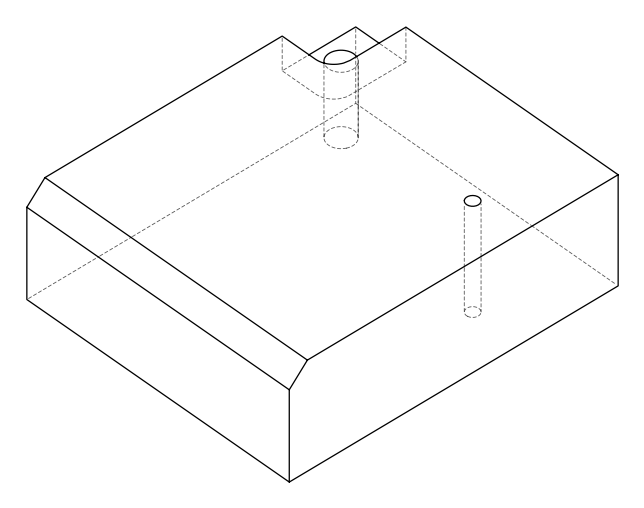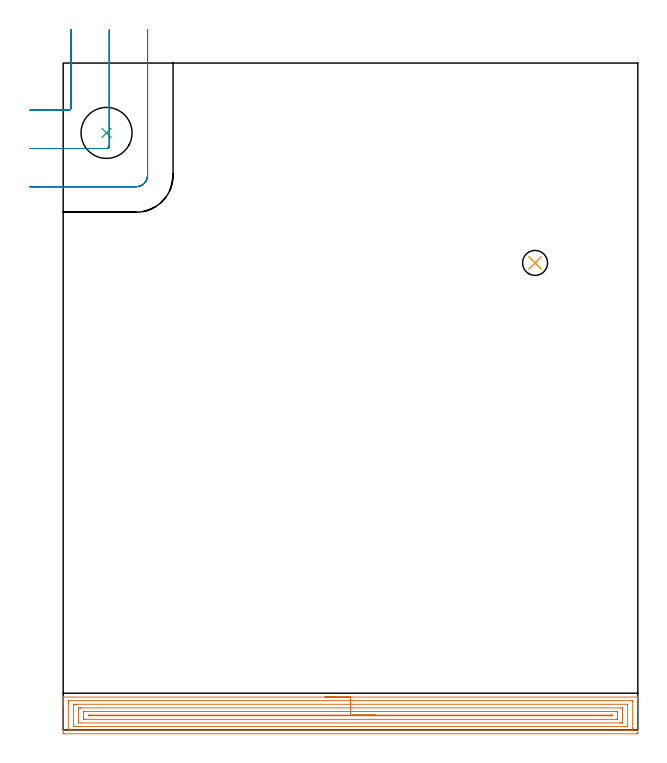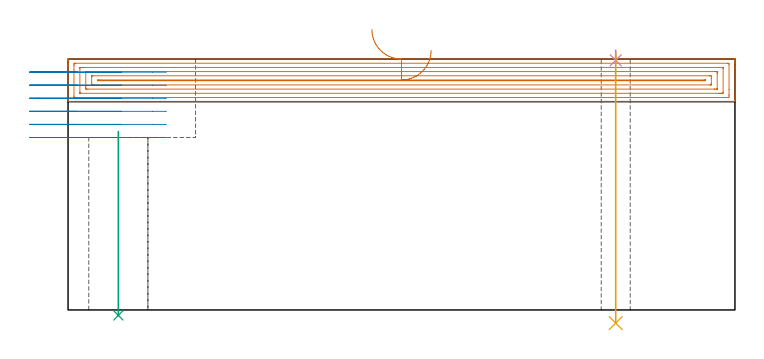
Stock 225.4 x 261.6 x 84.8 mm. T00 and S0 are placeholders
(PLAN: 5 operations, 4 tool changes, 14.8 min)
(1 AREA_MILL | FG_CHAMFER_SURFACE | UGT0205_001 | 11 min | 23370 mm3)
(2 MILL_CORNER_NOTCH_RECTANGULAR | CORNER_NOTCH_RECTANGULAR | UGT0201_136 | Follow Part, ap 5, ae 75% | 3.17 min | 65623 mm3)
(3 INDEXABLE_INSERT_DRILL_THROUGH_HOLE_FROM_SOLID | STEP1HOLE | NXT0302_011 | 0.26 min | 18301 mm3)
(4 SPOT_DRILL | STEP1HOLE_1 | NXT0321_9005460120000 | 0.03 min | 0 mm3)
(5 DRILL_THROUGH_HOLE_INTO_CENTER | STEP1HOLE_1 | UGT0301_493 | 0.37 min | 6381 mm3)
(TOOL UGT0205_001 | Chamfer Mill 20 x 3 x 45 deg. | D20 FL50 Z2)
(TOOL UGT0201_136 | Carbide End Mill 20.0 | D20 FL30 Z4)
(TOOL NXT0302_011 | Index. Insert Drill 20mm [880-D2000L25-05] | D20 PA176 FL100 Z2)
(TOOL NXT0321_9005460120000 | NC Spot Drill, 142deg, 12mm, Carbide, Uncoated | D12 PA142 FL30 Z2)
(TOOL UGT0301_493 | Carbide Drill 9.8 mm | D9.8 PA118 FL87 Z2)
(OP 1 AREA_MILL)
G17 G21 G94 G90
T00 M6
G54
G17 G0 G90 X102.7 Y12.9 S1061 M3
G43 Z94.8 H0
G94 G1 X102.738 Z93.928 F250.
X102.852 Z93.063
X103.041 Z92.212
X103.303 Z91.38
X103.637 Z90.574
X104.04 Z89.8
X104.508 Z89.064
X105.04 Z88.372
X105.629 Z87.729
X106.272 Z87.139
X106.964 Z86.608
X107.7 Z86.14
X108.474 Z85.737
X109.28 Z85.403
X110.112 Z85.141
X110.964 Z84.952
X111.828 Z84.838
X112.7 Z84.8
X225.232
X225.39 Y12.897 Z84.788
X225.393 Y12.865 Z84.756
X225.4 Y12.493 Z84.392
Y12.14 Z84.039
Y11.471 Z83.366
Y10.249 Z82.146
Y9.695 Z81.59
Y-0.959 Z70.938
X225.398 Y-1.238 Z70.659
X225.39 Y-1.492 Z70.406
X225.135 Y-1.499 Z70.399
X0.615 Y-1.5 Z70.4
X0.076 Y-1.494 Z70.403
X0.008 Y-1.492 Z70.406
X0.004 Y-0.959 Z70.938
X0. Y-0.348 Z71.549
Y9.695 Z81.59
Y10.249 Z82.146
Y10.583 Z82.479
Y11.137 Z83.033
Y11.471 Z83.366
Y12.14 Z84.039
Y12.493 Z84.392
X0.007 Y12.865 Z84.756
X0.01 Y12.897 Z84.788
X0.168 Y12.9 Z84.8
X112.7
Y11.486 Z83.386
X222.999 Y11.485 Z83.385
X223.39 Y11.471 Z83.371
X223.399 Y11.074 Z82.974
X223.4 Y2.592 Z74.492
Y0.817 Z72.717
X223.399 Y0.419 Z72.319
X223.39 Y-0.071 Z71.829
X223.014 Y-0.085 Z71.815
X222.999 Y-0.086 Z71.814
X2.401 Y-0.085 Z71.815
X2.01 Y-0.071 Z71.829
X2.001 Y0.326 Z72.226
X2. Y9.206 Z81.106
Y10.583 Z82.483
X2.001 Y10.981 Z82.881
X2.01 Y11.471 Z83.371
X2.386 Y11.485 Z83.385
X2.401 Y11.486 Z83.386
X112.7
Y10.071 Z81.971
X221.213
X221.339 Y10.07 Z81.97
X221.383 Y10.067 Z81.967
X221.388 Y10.066 Z81.966
X221.393 Y10.05 Z81.95
X221.397 Y10.005 Z81.905
X221.399 Y9.881 Z81.781
X221.4 Y9.695 Z81.595
X221.399 Y1.705 Z73.605
X221.397 Y1.521 Z73.421
X221.39 Y1.34 Z73.24
X221.213 Y1.336 Z73.236
X220.696 Y1.33 Z73.23
X220.32 Y1.329 Z73.229
X219.805 Y1.328 Z73.228
X4.187 Y1.329 Z73.229
X4.061 Y1.33 Z73.23
X4.017 Y1.333 Z73.233
X4.012 Y1.334 Z73.234
X4.007 Y1.35 Z73.25
X4.003 Y1.395 Z73.295
X4.001 Y1.519 Z73.419
X4. Y1.705 Z73.605
X4.001 Y9.695 Z81.595
X4.003 Y9.879 Z81.779
X4.01 Y10.06 Z81.96
X4.187 Y10.064 Z81.964
X4.704 Y10.07 Z81.97
X5.08 Y10.071 Z81.971
X5.595
X112.7
Y8.657 Z80.557
X218.685
X219.312 Y8.652 Z80.552
X219.379 Y8.65 Z80.55
X219.39 Y8.565 Z80.465
X219.395 Y8.359 Z80.259
X219.4 Y7.946 Z79.846
Y3.05 Z74.95
X219.398 Y2.834 Z74.734
X219.395 Y2.781 Z74.681
X219.391 Y2.757 Z74.657
X219.378 Y2.75 Z74.65
X219.272 Y2.747 Z74.647
X218.534 Y2.743 Z74.643
X218.382
X6.715
X6.088 Y2.748 Z74.648
X6.021 Y2.749 Z74.649
X6.01 Y2.835 Z74.735
X6.005 Y3.041 Z74.941
X6. Y3.454 Z75.354
Y8.35 Z80.25
X6.002 Y8.566 Z80.466
X6.005 Y8.619 Z80.519
X6.009 Y8.643 Z80.543
X6.022 Y8.65 Z80.55
X6.128 Y8.653 Z80.553
X6.866 Y8.657 Z80.557
X7.018
X112.7
Y7.243 Z79.143
X216.747
X216.96 Y7.241 Z79.141
X217.375 Y7.236 Z79.136
X217.39 Y7.032 Z78.932
X217.399 Y6.384 Z78.284
X217.4 Y4.607 Z76.507
X217.398 Y4.368 Z76.268
X217.394 Y4.206 Z76.106
X217.391 Y4.172 Z76.072
X217.313 Y4.164 Z76.064
X217.172 Y4.159 Z76.059
X216.96 Y4.157 Z76.057
X8.653
X8.44 Y4.159 Z76.059
X8.024 Y4.164 Z76.064
X8.01 Y4.368 Z76.268
X8.001 Y5.016 Z76.916
X8. Y6.793 Z78.693
X8.002 Y7.032 Z78.932
X8.006 Y7.194 Z79.094
X8.009 Y7.228 Z79.128
X8.087 Y7.236 Z79.136
X8.228 Y7.24 Z79.14
X8.44 Y7.243 Z79.143
X112.7
Y5.829 Z77.729
X214.961
X215.28 Y5.827 Z77.727
X215.349 Y5.825 Z77.725
X215.38 Y5.822 Z77.722
X215.39 Y5.811 Z77.711
X215.393 Y5.715 Z77.615
X215.381 Y5.578 Z77.478
X215.22 Y5.575 Z77.475
X214.961 Y5.573 Z77.473
X214.644 Y5.571 Z77.471
X214.385
X10.439
X10.12 Y5.573 Z77.473
X10.051 Y5.575 Z77.475
X10.02 Y5.578 Z77.478
X10.01 Y5.589 Z77.489
X10.007 Y5.685 Z77.585
X10.019 Y5.822 Z77.722
X10.18 Y5.825 Z77.725
X10.439 Y5.827 Z77.727
X11.332 Y5.829 Z77.729
X112.7
X113.572 Z77.767
X114.436 Z77.881
X115.288 Z78.07
X116.12 Z78.332
X116.926 Z78.666
X117.7 Z79.069
X118.436 Z79.537
X119.128 Z80.068
X119.771 Z80.658
X120.36 Z81.301
X120.892 Z81.993
X121.36 Z82.729
X121.763 Z83.503
X122.097 Z84.309
X122.359 Z85.141
X122.548 Z85.992
X122.662 Z86.857
X122.7 Z87.729
G0 Z94.8
M5
M2
(OP 2 MILL_CORNER_NOTCH_RECTANGULAR)
G17 G21 G94 G90
T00 M6
G54
G17 G0 G90 X-13. Y243.1 S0 M3
G43 Z94.8 H0
Z80.383
G94 G1 X-10. F250.
X2.104 F500.
G3 X3.1 Y244.096 R1.
G1 Y271.6
Y274.6 F250.
G0 Z94.8
X-13. Y228.1
Z80.383
G1 X-10.
X17.104 F500.
G3 X18.1 Y229.096 R1.
G1 Y271.6
Y274.6 F250.
G0 Z94.8
X-13. Y213.1
Z80.383
G1 X-10.
X28.6 F500.
G3 X33.1 Y217.6 R4.5
G1 Y271.6
Y274.6 F250.
G0 Z94.8
X-13. Y243.1
Z75.967
G1 X-10.
X2.104 F500.
G3 X3.1 Y244.096 R1.
G1 Y271.6
Y274.6 F250.
G0 Z94.8
X-13. Y228.1
Z75.967
G1 X-10.
X17.104 F500.
G3 X18.1 Y229.096 R1.
G1 Y271.6
Y274.6 F250.
G0 Z94.8
X-13. Y213.1
Z75.967
G1 X-10.
X28.6 F500.
G3 X33.1 Y217.6 R4.5
G1 Y271.6
Y274.6 F250.
G0 Z94.8
X-13. Y243.1
Z71.55
G1 X-10.
X2.104 F500.
G3 X3.1 Y244.096 R1.
G1 Y271.6
Y274.6 F250.
G0 Z94.8
X-13. Y228.1
Z71.55
G1 X-10.
X17.104 F500.
G3 X18.1 Y229.096 R1.
G1 Y271.6
Y274.6 F250.
G0 Z94.8
X-13. Y213.1
Z71.55
G1 X-10.
X28.6 F500.
G3 X33.1 Y217.6 R4.5
G1 Y271.6
Y274.6 F250.
G0 Z94.8
X-13. Y243.1
Z67.133
G1 X-10.
X2.104 F500.
G3 X3.1 Y244.096 R1.
G1 Y271.6
Y274.6 F250.
G0 Z94.8
X-13. Y228.1
Z67.133
G1 X-10.
X17.104 F500.
G3 X18.1 Y229.096 R1.
G1 Y271.6
Y274.6 F250.
G0 Z94.8
X-13. Y213.1
Z67.133
G1 X-10.
X28.6 F500.
G3 X33.1 Y217.6 R4.5
G1 Y271.6
Y274.6 F250.
G0 Z94.8
X-13. Y243.1
Z62.717
G1 X-10.
X2.104 F500.
G3 X3.1 Y244.096 R1.
G1 Y271.6
Y274.6 F250.
G0 Z94.8
X-13. Y228.1
Z62.717
G1 X-10.
X17.104 F500.
G3 X18.1 Y229.096 R1.
G1 Y271.6
Y274.6 F250.
G0 Z94.8
X-13. Y213.1
Z62.717
G1 X-10.
X28.6 F500.
G3 X33.1 Y217.6 R4.5
G1 Y271.6
Y274.6 F250.
G0 Z94.8
X-13. Y243.1
Z58.3
G1 X-10.
X2.104 F500.
G3 X3.1 Y244.096 R1.
G1 Y271.6
Y274.6 F250.
G0 Z94.8
X-13. Y228.1
Z58.3
G1 X-10.
X17.104 F500.
G3 X18.1 Y229.096 R1.
G1 Y271.6
Y274.6 F250.
G0 Z94.8
X-13. Y213.1
Z58.3
G1 X-10.
X28.6 F500.
G3 X33.1 Y217.6 R4.5
G1 Y271.6
Y274.6 F250.
G0 Z94.8
M5
M2
(OP 3 INDEXABLE_INSERT_DRILL_THROUGH_HOLE_FROM_SOLID)
G17 G21 G94 G90
T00 M6
G54
G17 G0 G90 X17. Y234.2 S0 M3
G43 Z94.8 H1
G94 G81 G98 Z-1.849 F250. R60.3
G80
M5
M2
(OP 4 SPOT_DRILL)
G17 G21 G94 G90
T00 M6
G54
G17 G0 G90 X185.1 Y183.2 S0 M3
G43 Z94.8 H0
G94 G81 G98 Z84.378 F250. R87.8
G80
M5
M2
(OP 5 DRILL_THROUGH_HOLE_INTO_CENTER)
G17 G21 G94 G90
T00 M6
G54
G17 G0 G90 X185.1 Y183.2 S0 M3
G43 Z94.8 H0
G94 G73 G98 Z-4.444 F250. Q8.924 R86.8
G80
M5
M2
